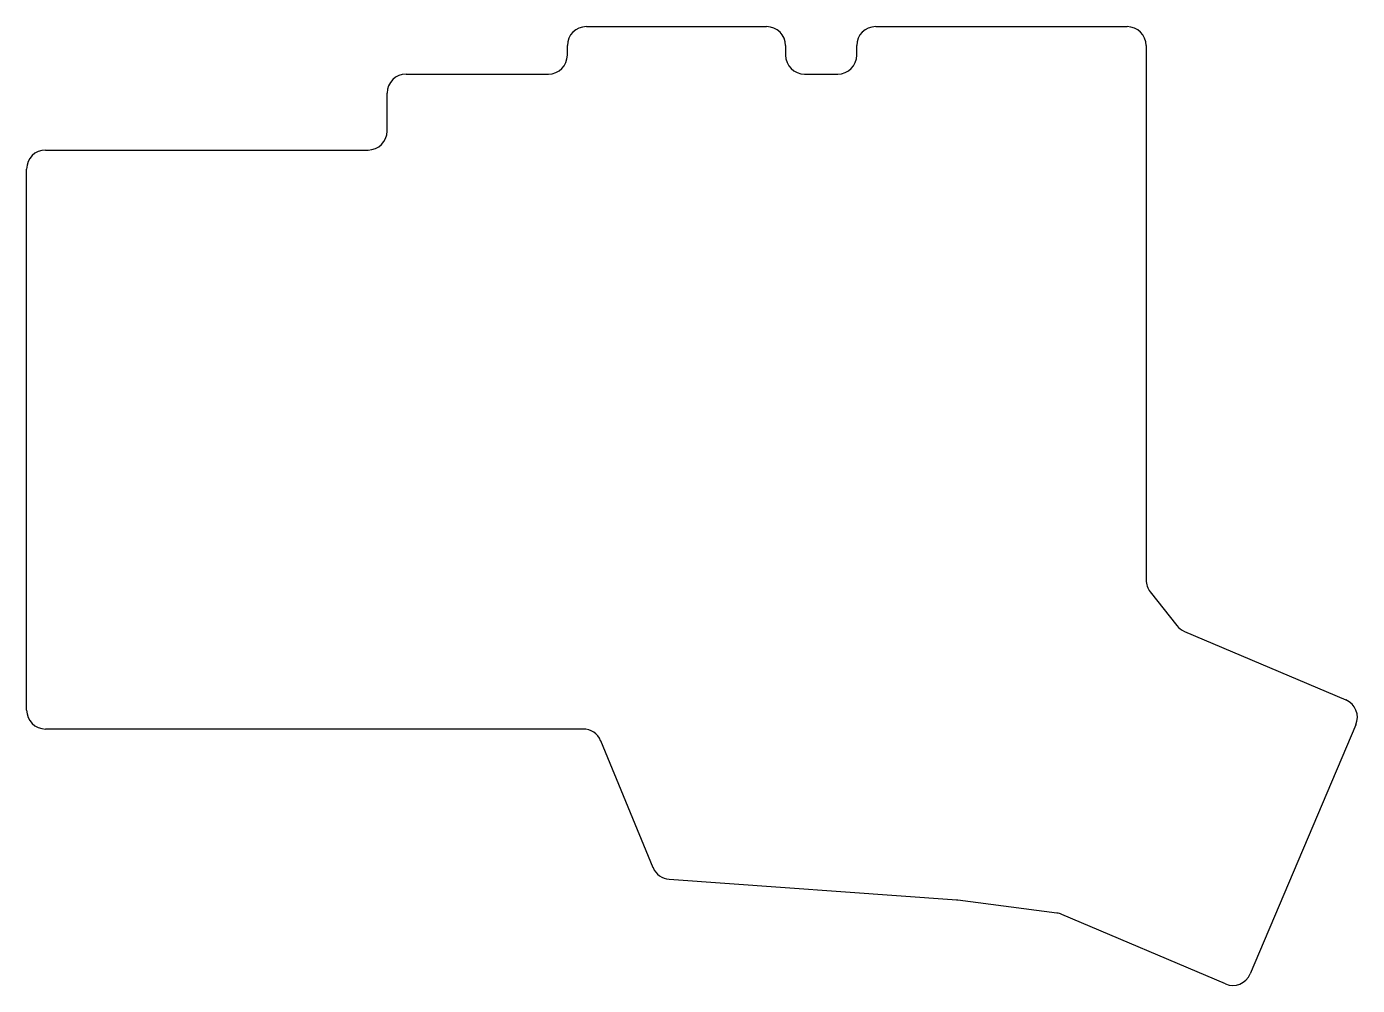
# Model space of a CAD drawing. Header units: millimetres. Extents: x 38 to 179, y -199 to -98.
import ezdxf

# ---------------------------------------------------------------- set-up
doc = ezdxf.new("R2010")
doc.units = ezdxf.units.MM

msp = doc.modelspace()

# ---------------------------------------------------------------- linework, layer by layer
for p, q in [((97.5, -97.5), (116.5, -97.5)), ((128, -97.5), (154.5, -97.5)), ((95.5, -100.5), (95.5, -99.5)), ((118.5, -99.5), (118.5, -100.5)), ((126, -100.5), (126, -99.5)), ((156.5, -99.5), (156.5, -155.8)), ((78.5, -102.5), (93.5, -102.5)), ((120.5, -102.5), (124, -102.5)), ((76.5, -108.5), (76.5, -104.5)), ((40.5, -110.5), (74.5, -110.5)), ((38.5, -169.5), (38.5, -112.5)), ((156.93, -157.05), (159.75, -160.61)), ((160.54, -161.21), (177.55, -168.43)), ((178.61, -171.06), (167.48, -197.29)), ((97.16, -171.5), (40.5, -171.5)), ((104.53, -186.11), (99.01, -172.74)), ((136.54, -189.53), (106.23, -187.34)), ((147.09, -190.89), (136.65, -189.54)), ((164.86, -198.35), (147.62, -191.03))]:
    msp.add_line(p, q)
for centre, start, end in [((97.5, -99.5), 90, 180), ((116.5, -99.5), 0, 90), ((128, -99.5), 90, 180), ((154.5, -99.5), 0, 90), ((93.5, -100.5), 270, 0), ((120.5, -100.5), 180, 270), ((124, -100.5), 270, 0), ((78.5, -104.5), 90, 180), ((74.5, -108.5), 270, 0), ((40.5, -112.5), 90, 180), ((158.5, -155.8), 180, 218.3329), ((161.32, -159.37), 218.3329, 247), ((40.5, -169.5), 180, 270), ((176.77, -170.27), 337, 67), ((97.16, -173.5), 22.4259, 90), ((106.38, -185.34), 202.4259, 265.861), ((136.39, -191.53), 82.6529, 85.861), ((146.84, -192.87), 67, 82.6529), ((165.64, -196.51), 247, 337)]:
    msp.add_arc(centre, 2, start, end)

doc.saveas('drawing.dxf')
